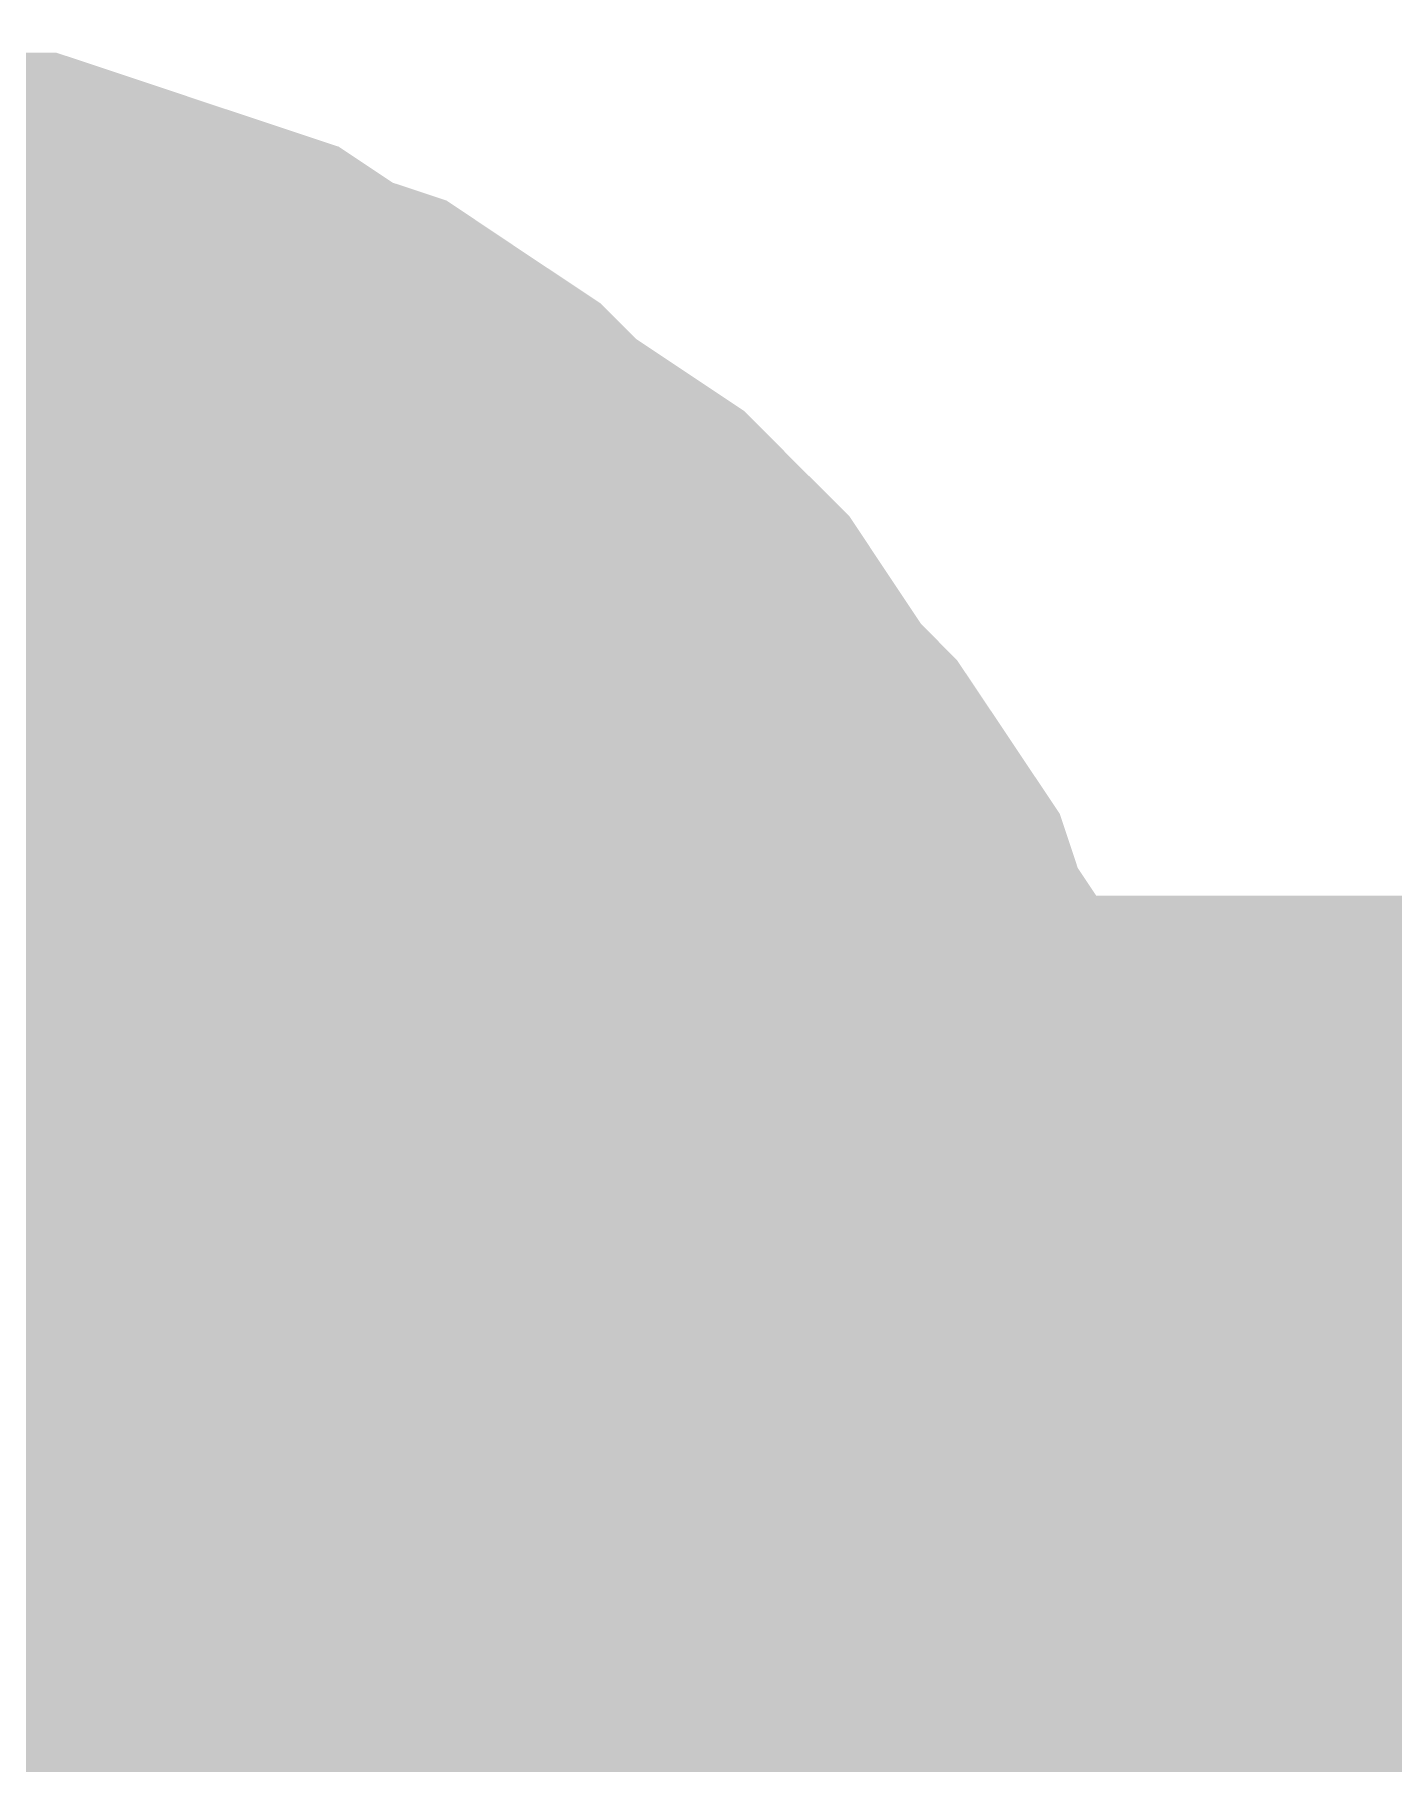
# Model space of a CAD drawing. Header units: inches. Extents: x 0 to 841, y 0 to 594.
# Drawn here: x 132.692 to 133.542, y 364.827 to 365.909 of the extents above; entities that cross this region are included whole.
import ezdxf

# ---------------------------------------------------------------- set-up
doc = ezdxf.new("R2010")
doc.units = ezdxf.units.IN
doc.layers.add('Sheet', color=255, linetype='Continuous')

msp = doc.modelspace()

# ---------------------------------------------------------------- linework, layer by layer
at = {"layer": 'Sheet'}
for points in [[(132.5235, 365.7587, 0.2997, 0.2997, 0), (132.5572, 365.7587, 0.2997, 0.2997, 0), (132.6021, 365.7587, 0.2997, 0.2997, 0), (132.6358, 365.7475, 0.2997, 0.2997, 0), (132.6807, 365.7475, 0.2997, 0.2997, 0), (132.7144, 365.7363, 0.2997, 0.2997, 0), (132.7481, 365.725, 0.2997, 0.2997, 0), (132.7818, 365.7138, 0.2997, 0.2997, 0), (132.8155, 365.7026, 0.2997, 0.2997, 0), (132.8492, 365.6801, 0.2997, 0.2997, 0), (132.8829, 365.6689, 0.2997, 0.2997, 0), (132.9165, 365.6464, 0.2997, 0.2997, 0), (132.9502, 365.624, 0.2997, 0.2997, 0), (132.9727, 365.6015, 0.2997, 0.2997, 0), (133.0064, 365.5791, 0.2997, 0.2997, 0), (133.0401, 365.5566, 0.2997, 0.2997, 0), (133.0625, 365.5341, 0.2997, 0.2997, 0), (133.085, 365.5117, 0.2997, 0.2997, 0), (133.1074, 365.478, 0.2997, 0.2997, 0), (133.1299, 365.4443, 0.2997, 0.2997, 0), (133.1523, 365.4218, 0.2997, 0.2997, 0), (133.1748, 365.3882, 0.2997, 0.2997, 0), (133.1973, 365.3545, 0.2997, 0.2997, 0), (133.2085, 365.3208, 0.2997, 0.2997, 0), (133.2309, 365.2871, 0.2997, 0.2997, 0), (133.2422, 365.2534, 0.2997, 0.2997, 0), (133.2534, 365.2197, 0.2997, 0.2997, 0), (133.2646, 365.186, 0.2997, 0.2997, 0), (133.2759, 365.1523, 0.2997, 0.2997, 0), (133.2759, 365.1074, 0.2997, 0.2997, 0), (133.2871, 365.0737, 0.2997, 0.2997, 0), (133.2871, 365.0288, 0.2997, 0.2997, 0), (133.2871, 364.9951, 0.2997, 0.2997, 0)], [(132.5235, 365.7587, 0.2997, 0.2997, 0), (132.5572, 365.7587, 0.2997, 0.2997, 0), (132.6021, 365.7587, 0.2997, 0.2997, 0), (132.6358, 365.7475, 0.2997, 0.2997, 0), (132.6807, 365.7475, 0.2997, 0.2997, 0), (132.7144, 365.7363, 0.2997, 0.2997, 0), (132.7481, 365.725, 0.2997, 0.2997, 0), (132.7818, 365.7138, 0.2997, 0.2997, 0), (132.8155, 365.7026, 0.2997, 0.2997, 0), (132.8492, 365.6801, 0.2997, 0.2997, 0), (132.8829, 365.6689, 0.2997, 0.2997, 0), (132.9165, 365.6464, 0.2997, 0.2997, 0), (132.9502, 365.624, 0.2997, 0.2997, 0), (132.9727, 365.6015, 0.2997, 0.2997, 0), (133.0064, 365.5791, 0.2997, 0.2997, 0), (133.0401, 365.5566, 0.2997, 0.2997, 0), (133.0625, 365.5341, 0.2997, 0.2997, 0), (133.085, 365.5117, 0.2997, 0.2997, 0), (133.1074, 365.478, 0.2997, 0.2997, 0), (133.1299, 365.4443, 0.2997, 0.2997, 0), (133.1523, 365.4218, 0.2997, 0.2997, 0), (133.1748, 365.3882, 0.2997, 0.2997, 0), (133.1973, 365.3545, 0.2997, 0.2997, 0), (133.2085, 365.3208, 0.2997, 0.2997, 0), (133.2309, 365.2871, 0.2997, 0.2997, 0), (133.2422, 365.2534, 0.2997, 0.2997, 0), (133.2534, 365.2197, 0.2997, 0.2997, 0), (133.2646, 365.186, 0.2997, 0.2997, 0), (133.2759, 365.1523, 0.2997, 0.2997, 0), (133.2759, 365.1074, 0.2997, 0.2997, 0), (133.2871, 365.0737, 0.2997, 0.2997, 0), (133.2871, 365.0288, 0.2997, 0.2997, 0), (133.2871, 364.9951, 0.2997, 0.2997, 0)], [(132.5235, 365.7587, 0.2997, 0.2997, 0), (132.5572, 365.7587, 0.2997, 0.2997, 0), (132.6021, 365.7587, 0.2997, 0.2997, 0), (132.6358, 365.7475, 0.2997, 0.2997, 0), (132.6807, 365.7475, 0.2997, 0.2997, 0), (132.7144, 365.7363, 0.2997, 0.2997, 0), (132.7481, 365.725, 0.2997, 0.2997, 0), (132.7818, 365.7138, 0.2997, 0.2997, 0), (132.8155, 365.7026, 0.2997, 0.2997, 0), (132.8492, 365.6801, 0.2997, 0.2997, 0), (132.8829, 365.6689, 0.2997, 0.2997, 0), (132.9165, 365.6464, 0.2997, 0.2997, 0), (132.9502, 365.624, 0.2997, 0.2997, 0), (132.9727, 365.6015, 0.2997, 0.2997, 0), (133.0064, 365.5791, 0.2997, 0.2997, 0), (133.0401, 365.5566, 0.2997, 0.2997, 0), (133.0625, 365.5341, 0.2997, 0.2997, 0), (133.085, 365.5117, 0.2997, 0.2997, 0), (133.1074, 365.478, 0.2997, 0.2997, 0), (133.1299, 365.4443, 0.2997, 0.2997, 0), (133.1523, 365.4218, 0.2997, 0.2997, 0), (133.1748, 365.3882, 0.2997, 0.2997, 0), (133.1973, 365.3545, 0.2997, 0.2997, 0), (133.2085, 365.3208, 0.2997, 0.2997, 0), (133.2309, 365.2871, 0.2997, 0.2997, 0), (133.2422, 365.2534, 0.2997, 0.2997, 0), (133.2534, 365.2197, 0.2997, 0.2997, 0), (133.2646, 365.186, 0.2997, 0.2997, 0), (133.2759, 365.1523, 0.2997, 0.2997, 0), (133.2759, 365.1074, 0.2997, 0.2997, 0), (133.2871, 365.0737, 0.2997, 0.2997, 0), (133.2871, 365.0288, 0.2997, 0.2997, 0), (133.2871, 364.9951, 0.2997, 0.2997, 0)], [(132.6358, 365.7475, 0.0991, 0.0991, 0), (132.6807, 365.7475, 0.0991, 0.0991, 0), (132.7144, 365.7363, 0.0991, 0.0991, 0), (132.7481, 365.725, 0.0991, 0.0991, 0), (132.7818, 365.7138, 0.0991, 0.0991, 0), (132.8155, 365.7026, 0.0991, 0.0991, 0), (132.8492, 365.6801, 0.0991, 0.0991, 0), (132.8829, 365.6689, 0.0991, 0.0991, 0), (132.9165, 365.6464, 0.0991, 0.0991, 0), (132.9502, 365.624, 0.0991, 0.0991, 0), (132.9727, 365.6015, 0.0991, 0.0991, 0), (133.0064, 365.5791, 0.0991, 0.0991, 0), (133.0401, 365.5566, 0.0991, 0.0991, 0), (133.0625, 365.5341, 0.0991, 0.0991, 0), (133.085, 365.5117, 0.0991, 0.0991, 0), (133.1074, 365.478, 0.0991, 0.0991, 0), (133.1299, 365.4443, 0.0991, 0.0991, 0), (133.1523, 365.4218, 0.0991, 0.0991, 0), (133.1748, 365.3882, 0.0991, 0.0991, 0), (133.1973, 365.3545, 0.0991, 0.0991, 0), (133.2085, 365.3208, 0.0991, 0.0991, 0), (133.2309, 365.2871, 0.0991, 0.0991, 0), (133.2422, 365.2534, 0.0991, 0.0991, 0), (133.2534, 365.2197, 0.0991, 0.0991, 0), (133.2646, 365.186, 0.0991, 0.0991, 0), (133.2759, 365.1523, 0.0991, 0.0991, 0), (133.2759, 365.1074, 0.0991, 0.0991, 0), (133.2871, 365.0737, 0.0991, 0.0991, 0), (133.2871, 365.0288, 0.0991, 0.0991, 0), (133.2871, 364.9951, 0.0991, 0.0991, 0)], [(132.6358, 365.7475, 0.0991, 0.0991, 0), (132.6807, 365.7475, 0.0991, 0.0991, 0), (132.7144, 365.7363, 0.0991, 0.0991, 0), (132.7481, 365.725, 0.0991, 0.0991, 0), (132.7818, 365.7138, 0.0991, 0.0991, 0), (132.8155, 365.7026, 0.0991, 0.0991, 0), (132.8492, 365.6801, 0.0991, 0.0991, 0), (132.8829, 365.6689, 0.0991, 0.0991, 0), (132.9165, 365.6464, 0.0991, 0.0991, 0), (132.9502, 365.624, 0.0991, 0.0991, 0), (132.9727, 365.6015, 0.0991, 0.0991, 0), (133.0064, 365.5791, 0.0991, 0.0991, 0), (133.0401, 365.5566, 0.0991, 0.0991, 0), (133.0625, 365.5341, 0.0991, 0.0991, 0), (133.085, 365.5117, 0.0991, 0.0991, 0), (133.1074, 365.478, 0.0991, 0.0991, 0), (133.1299, 365.4443, 0.0991, 0.0991, 0), (133.1523, 365.4218, 0.0991, 0.0991, 0), (133.1748, 365.3882, 0.0991, 0.0991, 0), (133.1973, 365.3545, 0.0991, 0.0991, 0), (133.2085, 365.3208, 0.0991, 0.0991, 0), (133.2309, 365.2871, 0.0991, 0.0991, 0), (133.2422, 365.2534, 0.0991, 0.0991, 0), (133.2534, 365.2197, 0.0991, 0.0991, 0), (133.2646, 365.186, 0.0991, 0.0991, 0), (133.2759, 365.1523, 0.0991, 0.0991, 0), (133.2759, 365.1074, 0.0991, 0.0991, 0), (133.2871, 365.0737, 0.0991, 0.0991, 0), (133.2871, 365.0288, 0.0991, 0.0991, 0), (133.2871, 364.9951, 0.0991, 0.0991, 0)], [(132.6358, 365.7475, 0.0991, 0.0991, 0), (132.6807, 365.7475, 0.0991, 0.0991, 0), (132.7144, 365.7363, 0.0991, 0.0991, 0), (132.7481, 365.725, 0.0991, 0.0991, 0), (132.7818, 365.7138, 0.0991, 0.0991, 0), (132.8155, 365.7026, 0.0991, 0.0991, 0), (132.8492, 365.6801, 0.0991, 0.0991, 0), (132.8829, 365.6689, 0.0991, 0.0991, 0), (132.9165, 365.6464, 0.0991, 0.0991, 0), (132.9502, 365.624, 0.0991, 0.0991, 0), (132.9727, 365.6015, 0.0991, 0.0991, 0), (133.0064, 365.5791, 0.0991, 0.0991, 0), (133.0401, 365.5566, 0.0991, 0.0991, 0), (133.0625, 365.5341, 0.0991, 0.0991, 0), (133.085, 365.5117, 0.0991, 0.0991, 0), (133.1074, 365.478, 0.0991, 0.0991, 0), (133.1299, 365.4443, 0.0991, 0.0991, 0), (133.1523, 365.4218, 0.0991, 0.0991, 0), (133.1748, 365.3882, 0.0991, 0.0991, 0), (133.1973, 365.3545, 0.0991, 0.0991, 0), (133.2085, 365.3208, 0.0991, 0.0991, 0), (133.2309, 365.2871, 0.0991, 0.0991, 0), (133.2422, 365.2534, 0.0991, 0.0991, 0), (133.2534, 365.2197, 0.0991, 0.0991, 0), (133.2646, 365.186, 0.0991, 0.0991, 0), (133.2759, 365.1523, 0.0991, 0.0991, 0), (133.2759, 365.1074, 0.0991, 0.0991, 0), (133.2871, 365.0737, 0.0991, 0.0991, 0), (133.2871, 365.0288, 0.0991, 0.0991, 0), (133.2871, 364.9951, 0.0991, 0.0991, 0)], [(132.5235, 365.5005, 0.2997, 0.2997, 0), (132.546, 365.5005, 0.2997, 0.2997, 0), (132.5797, 365.5005, 0.2997, 0.2997, 0), (132.6021, 365.4892, 0.2997, 0.2997, 0), (132.6246, 365.4892, 0.2997, 0.2997, 0), (132.647, 365.4892, 0.2997, 0.2997, 0), (132.6695, 365.478, 0.2997, 0.2997, 0), (132.7032, 365.4668, 0.2997, 0.2997, 0), (132.7256, 365.4555, 0.2997, 0.2997, 0), (132.7481, 365.4555, 0.2997, 0.2997, 0), (132.7706, 365.4443, 0.2997, 0.2997, 0), (132.7818, 365.4331, 0.2997, 0.2997, 0), (132.8042, 365.4106, 0.2997, 0.2997, 0), (132.8267, 365.3994, 0.2997, 0.2997, 0), (132.8492, 365.3882, 0.2997, 0.2997, 0), (132.8604, 365.3657, 0.2997, 0.2997, 0), (132.8829, 365.3545, 0.2997, 0.2997, 0), (132.8941, 365.332, 0.2997, 0.2997, 0), (132.9165, 365.3208, 0.2997, 0.2997, 0), (132.9278, 365.2983, 0.2997, 0.2997, 0), (132.939, 365.2759, 0.2997, 0.2997, 0), (132.9615, 365.2534, 0.2997, 0.2997, 0), (132.9727, 365.2422, 0.2997, 0.2997, 0), (132.9839, 365.2197, 0.2997, 0.2997, 0), (132.9839, 365.1973, 0.2997, 0.2997, 0), (132.9951, 365.1748, 0.2997, 0.2997, 0), (133.0064, 365.1411, 0.2997, 0.2997, 0), (133.0176, 365.1186, 0.2997, 0.2997, 0), (133.0176, 365.0962, 0.2997, 0.2997, 0), (133.0176, 365.0737, 0.2997, 0.2997, 0), (133.0288, 365.0513, 0.2997, 0.2997, 0), (133.0288, 365.0176, 0.2997, 0.2997, 0), (133.0288, 364.9951, 0.2997, 0.2997, 0)], [(132.5235, 365.5005, 0.2997, 0.2997, 0), (132.546, 365.5005, 0.2997, 0.2997, 0), (132.5797, 365.5005, 0.2997, 0.2997, 0), (132.6021, 365.4892, 0.2997, 0.2997, 0), (132.6246, 365.4892, 0.2997, 0.2997, 0), (132.647, 365.4892, 0.2997, 0.2997, 0), (132.6695, 365.478, 0.2997, 0.2997, 0), (132.7032, 365.4668, 0.2997, 0.2997, 0), (132.7256, 365.4555, 0.2997, 0.2997, 0), (132.7481, 365.4555, 0.2997, 0.2997, 0), (132.7706, 365.4443, 0.2997, 0.2997, 0), (132.7818, 365.4331, 0.2997, 0.2997, 0), (132.8042, 365.4106, 0.2997, 0.2997, 0), (132.8267, 365.3994, 0.2997, 0.2997, 0), (132.8492, 365.3882, 0.2997, 0.2997, 0), (132.8604, 365.3657, 0.2997, 0.2997, 0), (132.8829, 365.3545, 0.2997, 0.2997, 0), (132.8941, 365.332, 0.2997, 0.2997, 0), (132.9165, 365.3208, 0.2997, 0.2997, 0), (132.9278, 365.2983, 0.2997, 0.2997, 0), (132.939, 365.2759, 0.2997, 0.2997, 0), (132.9615, 365.2534, 0.2997, 0.2997, 0), (132.9727, 365.2422, 0.2997, 0.2997, 0), (132.9839, 365.2197, 0.2997, 0.2997, 0), (132.9839, 365.1973, 0.2997, 0.2997, 0), (132.9951, 365.1748, 0.2997, 0.2997, 0), (133.0064, 365.1411, 0.2997, 0.2997, 0), (133.0176, 365.1186, 0.2997, 0.2997, 0), (133.0176, 365.0962, 0.2997, 0.2997, 0), (133.0176, 365.0737, 0.2997, 0.2997, 0), (133.0288, 365.0513, 0.2997, 0.2997, 0), (133.0288, 365.0176, 0.2997, 0.2997, 0), (133.0288, 364.9951, 0.2997, 0.2997, 0)], [(132.6246, 365.4892, 0.0991, 0.0991, 0), (132.647, 365.4892, 0.0991, 0.0991, 0), (132.6695, 365.478, 0.0991, 0.0991, 0), (132.7032, 365.4668, 0.0991, 0.0991, 0), (132.7256, 365.4555, 0.0991, 0.0991, 0), (132.7481, 365.4555, 0.0991, 0.0991, 0), (132.7706, 365.4443, 0.0991, 0.0991, 0), (132.7818, 365.4331, 0.0991, 0.0991, 0), (132.8042, 365.4106, 0.0991, 0.0991, 0), (132.8267, 365.3994, 0.0991, 0.0991, 0), (132.8492, 365.3882, 0.0991, 0.0991, 0), (132.8604, 365.3657, 0.0991, 0.0991, 0), (132.8829, 365.3545, 0.0991, 0.0991, 0), (132.8941, 365.332, 0.0991, 0.0991, 0), (132.9165, 365.3208, 0.0991, 0.0991, 0), (132.9278, 365.2983, 0.0991, 0.0991, 0), (132.939, 365.2759, 0.0991, 0.0991, 0), (132.9615, 365.2534, 0.0991, 0.0991, 0), (132.9727, 365.2422, 0.0991, 0.0991, 0), (132.9839, 365.2197, 0.0991, 0.0991, 0), (132.9839, 365.1973, 0.0991, 0.0991, 0), (132.9951, 365.1748, 0.0991, 0.0991, 0), (133.0064, 365.1411, 0.0991, 0.0991, 0), (133.0176, 365.1186, 0.0991, 0.0991, 0), (133.0176, 365.0962, 0.0991, 0.0991, 0), (133.0176, 365.0737, 0.0991, 0.0991, 0), (133.0288, 365.0513, 0.0991, 0.0991, 0), (133.0288, 365.0176, 0.0991, 0.0991, 0), (133.0288, 364.9951, 0.0991, 0.0991, 0)], [(132.6246, 365.4892, 0.0991, 0.0991, 0), (132.647, 365.4892, 0.0991, 0.0991, 0), (132.6695, 365.478, 0.0991, 0.0991, 0), (132.7032, 365.4668, 0.0991, 0.0991, 0), (132.7256, 365.4555, 0.0991, 0.0991, 0), (132.7481, 365.4555, 0.0991, 0.0991, 0), (132.7706, 365.4443, 0.0991, 0.0991, 0), (132.7818, 365.4331, 0.0991, 0.0991, 0), (132.8042, 365.4106, 0.0991, 0.0991, 0), (132.8267, 365.3994, 0.0991, 0.0991, 0), (132.8492, 365.3882, 0.0991, 0.0991, 0), (132.8604, 365.3657, 0.0991, 0.0991, 0), (132.8829, 365.3545, 0.0991, 0.0991, 0), (132.8941, 365.332, 0.0991, 0.0991, 0), (132.9165, 365.3208, 0.0991, 0.0991, 0), (132.9278, 365.2983, 0.0991, 0.0991, 0), (132.939, 365.2759, 0.0991, 0.0991, 0), (132.9615, 365.2534, 0.0991, 0.0991, 0), (132.9727, 365.2422, 0.0991, 0.0991, 0), (132.9839, 365.2197, 0.0991, 0.0991, 0), (132.9839, 365.1973, 0.0991, 0.0991, 0), (132.9951, 365.1748, 0.0991, 0.0991, 0), (133.0064, 365.1411, 0.0991, 0.0991, 0), (133.0176, 365.1186, 0.0991, 0.0991, 0), (133.0176, 365.0962, 0.0991, 0.0991, 0), (133.0176, 365.0737, 0.0991, 0.0991, 0), (133.0288, 365.0513, 0.0991, 0.0991, 0), (133.0288, 365.0176, 0.0991, 0.0991, 0), (133.0288, 364.9951, 0.0991, 0.0991, 0)], [(127.5267, 364.9951, 0.7493, 0.7493, 0), (132.5235, 364.9951, 0.7493, 0.7493, 0)], [(147.5253, 364.9951, 0.7493, 0.7493, 0), (132.5235, 364.9951, 0.7493, 0.7493, 0), (132.5235, 362.4909, 0.7493, 0.7493, 0)], [(133.0288, 364.9951, 0.2997, 0.2997, 0), (133.0288, 364.9727, 0.2997, 0.2997, 0), (133.0288, 364.939, 0.2997, 0.2997, 0), (133.0176, 364.9165, 0.2997, 0.2997, 0), (133.0176, 364.8941, 0.2997, 0.2997, 0), (133.0176, 364.8716, 0.2997, 0.2997, 0), (133.0064, 364.8491, 0.2997, 0.2997, 0), (132.9951, 364.8154, 0.2997, 0.2997, 0), (132.9839, 364.793, 0.2997, 0.2997, 0), (132.9839, 364.7705, 0.2997, 0.2997, 0), (132.9727, 364.7481, 0.2997, 0.2997, 0), (132.9615, 364.7368, 0.2997, 0.2997, 0), (132.939, 364.7144, 0.2997, 0.2997, 0), (132.9278, 364.6919, 0.2997, 0.2997, 0), (132.9165, 364.6695, 0.2997, 0.2997, 0)], [(133.0288, 364.9951, 0.2997, 0.2997, 0), (133.0288, 364.9727, 0.2997, 0.2997, 0), (133.0288, 364.939, 0.2997, 0.2997, 0), (133.0176, 364.9165, 0.2997, 0.2997, 0), (133.0176, 364.8941, 0.2997, 0.2997, 0), (133.0176, 364.8716, 0.2997, 0.2997, 0), (133.0064, 364.8491, 0.2997, 0.2997, 0), (132.9951, 364.8154, 0.2997, 0.2997, 0), (132.9839, 364.793, 0.2997, 0.2997, 0), (132.9839, 364.7705, 0.2997, 0.2997, 0), (132.9727, 364.7481, 0.2997, 0.2997, 0), (132.9615, 364.7368, 0.2997, 0.2997, 0), (132.939, 364.7144, 0.2997, 0.2997, 0), (132.9278, 364.6919, 0.2997, 0.2997, 0), (132.9165, 364.6695, 0.2997, 0.2997, 0)], [(133.0288, 364.9951, 0.2997, 0.2997, 0), (133.0288, 364.9951, 0.2997, 0.2997, 0), (133.0288, 364.9951, 0.2997, 0.2997, 0), (133.0288, 364.9951, 0.2997, 0.2997, 0), (133.0288, 364.9951, 0.2997, 0.2997, 0), (133.0288, 364.9951, 0.2997, 0.2997, 0), (133.0288, 364.9951, 0.2997, 0.2997, 0), (133.0288, 364.9951, 0.2997, 0.2997, 0), (133.0288, 364.9951, 0.2997, 0.2997, 0), (133.0288, 364.9951, 0.2997, 0.2997, 0), (133.0288, 364.9951, 0.2997, 0.2997, 0), (133.0288, 364.9951, 0.2997, 0.2997, 0), (133.0288, 364.9951, 0.2997, 0.2997, 0), (133.0288, 364.9951, 0.2997, 0.2997, 0), (133.0288, 364.9951, 0.2997, 0.2997, 0), (133.0288, 364.9951, 0.2997, 0.2997, 0), (133.0288, 364.9951, 0.2997, 0.2997, 0), (133.0288, 364.9951, 0.2997, 0.2997, 0), (133.0288, 364.9951, 0.2997, 0.2997, 0), (133.0288, 364.9951, 0.2997, 0.2997, 0), (133.0288, 364.9951, 0.2997, 0.2997, 0), (133.0288, 364.9951, 0.2997, 0.2997, 0), (133.0288, 364.9951, 0.2997, 0.2997, 0), (133.0288, 364.9951, 0.2997, 0.2997, 0), (133.0288, 364.9951, 0.2997, 0.2997, 0), (133.0288, 364.9951, 0.2997, 0.2997, 0), (133.0288, 364.9951, 0.2997, 0.2997, 0), (133.0288, 364.9951, 0.2997, 0.2997, 0), (133.0288, 364.9951, 0.2997, 0.2997, 0), (133.0288, 364.9951, 0.2997, 0.2997, 0), (133.0288, 364.9951, 0.2997, 0.2997, 0), (133.0288, 364.9951, 0.2997, 0.2997, 0), (133.0288, 364.9951, 0.2997, 0.2997, 0)], [(133.0288, 364.9951, 0.2997, 0.2997, 0), (133.0288, 364.9951, 0.2997, 0.2997, 0)], [(133.0288, 364.9951, 0.2997, 0.2997, 0), (133.0288, 364.9951, 0.2997, 0.2997, 0), (133.0288, 364.9951, 0.2997, 0.2997, 0), (133.0288, 364.9951, 0.2997, 0.2997, 0), (133.0288, 364.9951, 0.2997, 0.2997, 0), (133.0288, 364.9951, 0.2997, 0.2997, 0), (133.0288, 364.9951, 0.2997, 0.2997, 0), (133.0288, 364.9951, 0.2997, 0.2997, 0), (133.0288, 364.9951, 0.2997, 0.2997, 0), (133.0288, 364.9951, 0.2997, 0.2997, 0), (133.0288, 364.9951, 0.2997, 0.2997, 0), (133.0288, 364.9951, 0.2997, 0.2997, 0), (133.0288, 364.9951, 0.2997, 0.2997, 0), (133.0288, 364.9951, 0.2997, 0.2997, 0), (133.0288, 364.9951, 0.2997, 0.2997, 0), (133.0288, 364.9951, 0.2997, 0.2997, 0), (133.0288, 364.9951, 0.2997, 0.2997, 0), (133.0288, 364.9951, 0.2997, 0.2997, 0), (133.0288, 364.9951, 0.2997, 0.2997, 0), (133.0288, 364.9951, 0.2997, 0.2997, 0), (133.0288, 364.9951, 0.2997, 0.2997, 0), (133.0288, 364.9951, 0.2997, 0.2997, 0), (133.0288, 364.9951, 0.2997, 0.2997, 0), (133.0288, 364.9951, 0.2997, 0.2997, 0), (133.0288, 364.9951, 0.2997, 0.2997, 0), (133.0288, 364.9951, 0.2997, 0.2997, 0), (133.0288, 364.9951, 0.2997, 0.2997, 0), (133.0288, 364.9951, 0.2997, 0.2997, 0), (133.0288, 364.9951, 0.2997, 0.2997, 0), (133.0288, 364.9951, 0.2997, 0.2997, 0), (133.0288, 364.9951, 0.2997, 0.2997, 0), (133.0288, 364.9951, 0.2997, 0.2997, 0), (133.0288, 364.9951, 0.2997, 0.2997, 0)], [(133.0288, 364.9951, 0.2997, 0.2997, 0), (133.0288, 364.9951, 0.2997, 0.2997, 0)], [(133.2871, 364.9951, 0.2997, 0.2997, 0), (133.2871, 364.9502, 0.2997, 0.2997, 0), (133.2871, 364.9165, 0.2997, 0.2997, 0), (133.2759, 364.8828, 0.2997, 0.2997, 0), (133.2759, 364.8379, 0.2997, 0.2997, 0), (133.2646, 364.8042, 0.2997, 0.2997, 0), (133.2534, 364.7705, 0.2997, 0.2997, 0), (133.2422, 364.7256, 0.2997, 0.2997, 0), (133.2309, 364.6919, 0.2997, 0.2997, 0), (133.2085, 364.6582, 0.2997, 0.2997, 0)], [(133.2871, 364.9951, 0.2997, 0.2997, 0), (133.2871, 364.9502, 0.2997, 0.2997, 0), (133.2871, 364.9165, 0.2997, 0.2997, 0), (133.2759, 364.8828, 0.2997, 0.2997, 0), (133.2759, 364.8379, 0.2997, 0.2997, 0), (133.2646, 364.8042, 0.2997, 0.2997, 0), (133.2534, 364.7705, 0.2997, 0.2997, 0), (133.2422, 364.7256, 0.2997, 0.2997, 0), (133.2309, 364.6919, 0.2997, 0.2997, 0), (133.2085, 364.6582, 0.2997, 0.2997, 0)], [(133.2871, 364.9951, 0.2997, 0.2997, 0), (133.2871, 364.9502, 0.2997, 0.2997, 0), (133.2871, 364.9165, 0.2997, 0.2997, 0), (133.2759, 364.8828, 0.2997, 0.2997, 0), (133.2759, 364.8379, 0.2997, 0.2997, 0), (133.2646, 364.8042, 0.2997, 0.2997, 0), (133.2534, 364.7705, 0.2997, 0.2997, 0), (133.2422, 364.7256, 0.2997, 0.2997, 0), (133.2309, 364.6919, 0.2997, 0.2997, 0), (133.2085, 364.6582, 0.2997, 0.2997, 0)], [(133.2871, 364.9951, 0.2997, 0.2997, 0), (133.2871, 364.9951, 0.2997, 0.2997, 0), (133.2871, 364.9951, 0.2997, 0.2997, 0), (133.2871, 364.9951, 0.2997, 0.2997, 0), (133.2871, 364.9951, 0.2997, 0.2997, 0), (133.2871, 364.9951, 0.2997, 0.2997, 0), (133.2871, 364.9951, 0.2997, 0.2997, 0), (133.2871, 364.9951, 0.2997, 0.2997, 0), (133.2871, 364.9951, 0.2997, 0.2997, 0), (133.2871, 364.9951, 0.2997, 0.2997, 0), (133.2871, 364.9951, 0.2997, 0.2997, 0), (133.2871, 364.9951, 0.2997, 0.2997, 0), (133.2871, 364.9951, 0.2997, 0.2997, 0), (133.2871, 364.9951, 0.2997, 0.2997, 0), (133.2871, 364.9951, 0.2997, 0.2997, 0), (133.2871, 364.9951, 0.2997, 0.2997, 0), (133.2871, 364.9951, 0.2997, 0.2997, 0), (133.2871, 364.9951, 0.2997, 0.2997, 0), (133.2871, 364.9951, 0.2997, 0.2997, 0), (133.2871, 364.9951, 0.2997, 0.2997, 0), (133.2871, 364.9951, 0.2997, 0.2997, 0), (133.2871, 364.9951, 0.2997, 0.2997, 0), (133.2871, 364.9951, 0.2997, 0.2997, 0), (133.2871, 364.9951, 0.2997, 0.2997, 0), (133.2871, 364.9951, 0.2997, 0.2997, 0), (133.2871, 364.9951, 0.2997, 0.2997, 0), (133.2871, 364.9951, 0.2997, 0.2997, 0), (133.2871, 364.9951, 0.2997, 0.2997, 0), (133.2871, 364.9951, 0.2997, 0.2997, 0), (133.2871, 364.9951, 0.2997, 0.2997, 0), (133.2871, 364.9951, 0.2997, 0.2997, 0), (133.2871, 364.9951, 0.2997, 0.2997, 0), (133.2871, 364.9951, 0.2997, 0.2997, 0)], [(133.2871, 364.9951, 0.2997, 0.2997, 0), (133.2871, 364.9951, 0.2997, 0.2997, 0)], [(133.2871, 364.9951, 0.2997, 0.2997, 0), (133.2871, 364.9951, 0.2997, 0.2997, 0), (133.2871, 364.9951, 0.2997, 0.2997, 0), (133.2871, 364.9951, 0.2997, 0.2997, 0), (133.2871, 364.9951, 0.2997, 0.2997, 0), (133.2871, 364.9951, 0.2997, 0.2997, 0), (133.2871, 364.9951, 0.2997, 0.2997, 0), (133.2871, 364.9951, 0.2997, 0.2997, 0), (133.2871, 364.9951, 0.2997, 0.2997, 0), (133.2871, 364.9951, 0.2997, 0.2997, 0), (133.2871, 364.9951, 0.2997, 0.2997, 0), (133.2871, 364.9951, 0.2997, 0.2997, 0), (133.2871, 364.9951, 0.2997, 0.2997, 0), (133.2871, 364.9951, 0.2997, 0.2997, 0), (133.2871, 364.9951, 0.2997, 0.2997, 0), (133.2871, 364.9951, 0.2997, 0.2997, 0), (133.2871, 364.9951, 0.2997, 0.2997, 0), (133.2871, 364.9951, 0.2997, 0.2997, 0), (133.2871, 364.9951, 0.2997, 0.2997, 0), (133.2871, 364.9951, 0.2997, 0.2997, 0), (133.2871, 364.9951, 0.2997, 0.2997, 0), (133.2871, 364.9951, 0.2997, 0.2997, 0), (133.2871, 364.9951, 0.2997, 0.2997, 0), (133.2871, 364.9951, 0.2997, 0.2997, 0), (133.2871, 364.9951, 0.2997, 0.2997, 0), (133.2871, 364.9951, 0.2997, 0.2997, 0), (133.2871, 364.9951, 0.2997, 0.2997, 0), (133.2871, 364.9951, 0.2997, 0.2997, 0), (133.2871, 364.9951, 0.2997, 0.2997, 0), (133.2871, 364.9951, 0.2997, 0.2997, 0), (133.2871, 364.9951, 0.2997, 0.2997, 0), (133.2871, 364.9951, 0.2997, 0.2997, 0), (133.2871, 364.9951, 0.2997, 0.2997, 0)], [(133.2871, 364.9951, 0.2997, 0.2997, 0), (133.2871, 364.9951, 0.2997, 0.2997, 0)], [(133.2871, 364.9951, 0.2997, 0.2997, 0), (133.2871, 364.9951, 0.2997, 0.2997, 0), (133.2871, 364.9951, 0.2997, 0.2997, 0), (133.2871, 364.9951, 0.2997, 0.2997, 0), (133.2871, 364.9951, 0.2997, 0.2997, 0), (133.2871, 364.9951, 0.2997, 0.2997, 0), (133.2871, 364.9951, 0.2997, 0.2997, 0), (133.2871, 364.9951, 0.2997, 0.2997, 0), (133.2871, 364.9951, 0.2997, 0.2997, 0), (133.2871, 364.9951, 0.2997, 0.2997, 0), (133.2871, 364.9951, 0.2997, 0.2997, 0), (133.2871, 364.9951, 0.2997, 0.2997, 0), (133.2871, 364.9951, 0.2997, 0.2997, 0), (133.2871, 364.9951, 0.2997, 0.2997, 0), (133.2871, 364.9951, 0.2997, 0.2997, 0), (133.2871, 364.9951, 0.2997, 0.2997, 0), (133.2871, 364.9951, 0.2997, 0.2997, 0), (133.2871, 364.9951, 0.2997, 0.2997, 0), (133.2871, 364.9951, 0.2997, 0.2997, 0), (133.2871, 364.9951, 0.2997, 0.2997, 0), (133.2871, 364.9951, 0.2997, 0.2997, 0), (133.2871, 364.9951, 0.2997, 0.2997, 0), (133.2871, 364.9951, 0.2997, 0.2997, 0), (133.2871, 364.9951, 0.2997, 0.2997, 0), (133.2871, 364.9951, 0.2997, 0.2997, 0), (133.2871, 364.9951, 0.2997, 0.2997, 0), (133.2871, 364.9951, 0.2997, 0.2997, 0), (133.2871, 364.9951, 0.2997, 0.2997, 0), (133.2871, 364.9951, 0.2997, 0.2997, 0), (133.2871, 364.9951, 0.2997, 0.2997, 0), (133.2871, 364.9951, 0.2997, 0.2997, 0), (133.2871, 364.9951, 0.2997, 0.2997, 0), (133.2871, 364.9951, 0.2997, 0.2997, 0)], [(133.2871, 364.9951, 0.2997, 0.2997, 0), (133.2871, 364.9951, 0.2997, 0.2997, 0)], [(133.0288, 364.9951, 0.0991, 0.0991, 0), (133.0288, 364.9727, 0.0991, 0.0991, 0), (133.0288, 364.939, 0.0991, 0.0991, 0), (133.0176, 364.9165, 0.0991, 0.0991, 0), (133.0176, 364.8941, 0.0991, 0.0991, 0), (133.0176, 364.8716, 0.0991, 0.0991, 0), (133.0064, 364.8491, 0.0991, 0.0991, 0), (132.9951, 364.8154, 0.0991, 0.0991, 0), (132.9839, 364.793, 0.0991, 0.0991, 0), (132.9839, 364.7705, 0.0991, 0.0991, 0)], [(133.0288, 364.9951, 0.0991, 0.0991, 0), (133.0288, 364.9727, 0.0991, 0.0991, 0), (133.0288, 364.939, 0.0991, 0.0991, 0), (133.0176, 364.9165, 0.0991, 0.0991, 0), (133.0176, 364.8941, 0.0991, 0.0991, 0), (133.0176, 364.8716, 0.0991, 0.0991, 0), (133.0064, 364.8491, 0.0991, 0.0991, 0), (132.9951, 364.8154, 0.0991, 0.0991, 0), (132.9839, 364.793, 0.0991, 0.0991, 0), (132.9839, 364.7705, 0.0991, 0.0991, 0)], [(133.0288, 364.9951, 0.0991, 0.0991, 0), (133.0288, 364.9951, 0.0991, 0.0991, 0), (133.0288, 364.9951, 0.0991, 0.0991, 0), (133.0288, 364.9951, 0.0991, 0.0991, 0), (133.0288, 364.9951, 0.0991, 0.0991, 0), (133.0288, 364.9951, 0.0991, 0.0991, 0), (133.0288, 364.9951, 0.0991, 0.0991, 0), (133.0288, 364.9951, 0.0991, 0.0991, 0), (133.0288, 364.9951, 0.0991, 0.0991, 0), (133.0288, 364.9951, 0.0991, 0.0991, 0), (133.0288, 364.9951, 0.0991, 0.0991, 0), (133.0288, 364.9951, 0.0991, 0.0991, 0), (133.0288, 364.9951, 0.0991, 0.0991, 0), (133.0288, 364.9951, 0.0991, 0.0991, 0), (133.0288, 364.9951, 0.0991, 0.0991, 0), (133.0288, 364.9951, 0.0991, 0.0991, 0), (133.0288, 364.9951, 0.0991, 0.0991, 0), (133.0288, 364.9951, 0.0991, 0.0991, 0), (133.0288, 364.9951, 0.0991, 0.0991, 0), (133.0288, 364.9951, 0.0991, 0.0991, 0), (133.0288, 364.9951, 0.0991, 0.0991, 0), (133.0288, 364.9951, 0.0991, 0.0991, 0), (133.0288, 364.9951, 0.0991, 0.0991, 0), (133.0288, 364.9951, 0.0991, 0.0991, 0), (133.0288, 364.9951, 0.0991, 0.0991, 0), (133.0288, 364.9951, 0.0991, 0.0991, 0), (133.0288, 364.9951, 0.0991, 0.0991, 0), (133.0288, 364.9951, 0.0991, 0.0991, 0), (133.0288, 364.9951, 0.0991, 0.0991, 0), (133.0288, 364.9951, 0.0991, 0.0991, 0), (133.0288, 364.9951, 0.0991, 0.0991, 0), (133.0288, 364.9951, 0.0991, 0.0991, 0), (133.0288, 364.9951, 0.0991, 0.0991, 0)], [(133.0288, 364.9951, 0.0991, 0.0991, 0), (133.0288, 364.9951, 0.0991, 0.0991, 0)], [(133.0288, 364.9951, 0.0991, 0.0991, 0), (133.0288, 364.9951, 0.0991, 0.0991, 0), (133.0288, 364.9951, 0.0991, 0.0991, 0), (133.0288, 364.9951, 0.0991, 0.0991, 0), (133.0288, 364.9951, 0.0991, 0.0991, 0), (133.0288, 364.9951, 0.0991, 0.0991, 0), (133.0288, 364.9951, 0.0991, 0.0991, 0), (133.0288, 364.9951, 0.0991, 0.0991, 0), (133.0288, 364.9951, 0.0991, 0.0991, 0), (133.0288, 364.9951, 0.0991, 0.0991, 0), (133.0288, 364.9951, 0.0991, 0.0991, 0), (133.0288, 364.9951, 0.0991, 0.0991, 0), (133.0288, 364.9951, 0.0991, 0.0991, 0), (133.0288, 364.9951, 0.0991, 0.0991, 0), (133.0288, 364.9951, 0.0991, 0.0991, 0), (133.0288, 364.9951, 0.0991, 0.0991, 0), (133.0288, 364.9951, 0.0991, 0.0991, 0), (133.0288, 364.9951, 0.0991, 0.0991, 0), (133.0288, 364.9951, 0.0991, 0.0991, 0), (133.0288, 364.9951, 0.0991, 0.0991, 0), (133.0288, 364.9951, 0.0991, 0.0991, 0), (133.0288, 364.9951, 0.0991, 0.0991, 0), (133.0288, 364.9951, 0.0991, 0.0991, 0), (133.0288, 364.9951, 0.0991, 0.0991, 0), (133.0288, 364.9951, 0.0991, 0.0991, 0), (133.0288, 364.9951, 0.0991, 0.0991, 0), (133.0288, 364.9951, 0.0991, 0.0991, 0), (133.0288, 364.9951, 0.0991, 0.0991, 0), (133.0288, 364.9951, 0.0991, 0.0991, 0), (133.0288, 364.9951, 0.0991, 0.0991, 0), (133.0288, 364.9951, 0.0991, 0.0991, 0), (133.0288, 364.9951, 0.0991, 0.0991, 0), (133.0288, 364.9951, 0.0991, 0.0991, 0)], [(133.0288, 364.9951, 0.0991, 0.0991, 0), (133.0288, 364.9951, 0.0991, 0.0991, 0)], [(133.2871, 364.9951, 0.0991, 0.0991, 0), (133.2871, 364.9502, 0.0991, 0.0991, 0), (133.2871, 364.9165, 0.0991, 0.0991, 0), (133.2759, 364.8828, 0.0991, 0.0991, 0), (133.2759, 364.8379, 0.0991, 0.0991, 0), (133.2646, 364.8042, 0.0991, 0.0991, 0), (133.2534, 364.7705, 0.0991, 0.0991, 0)], [(133.2871, 364.9951, 0.0991, 0.0991, 0), (133.2871, 364.9502, 0.0991, 0.0991, 0), (133.2871, 364.9165, 0.0991, 0.0991, 0), (133.2759, 364.8828, 0.0991, 0.0991, 0), (133.2759, 364.8379, 0.0991, 0.0991, 0), (133.2646, 364.8042, 0.0991, 0.0991, 0), (133.2534, 364.7705, 0.0991, 0.0991, 0)], [(133.2871, 364.9951, 0.0991, 0.0991, 0), (133.2871, 364.9502, 0.0991, 0.0991, 0), (133.2871, 364.9165, 0.0991, 0.0991, 0), (133.2759, 364.8828, 0.0991, 0.0991, 0), (133.2759, 364.8379, 0.0991, 0.0991, 0), (133.2646, 364.8042, 0.0991, 0.0991, 0), (133.2534, 364.7705, 0.0991, 0.0991, 0)], [(133.2871, 364.9951, 0.0991, 0.0991, 0), (133.2871, 364.9951, 0.0991, 0.0991, 0), (133.2871, 364.9951, 0.0991, 0.0991, 0), (133.2871, 364.9951, 0.0991, 0.0991, 0), (133.2871, 364.9951, 0.0991, 0.0991, 0), (133.2871, 364.9951, 0.0991, 0.0991, 0), (133.2871, 364.9951, 0.0991, 0.0991, 0), (133.2871, 364.9951, 0.0991, 0.0991, 0), (133.2871, 364.9951, 0.0991, 0.0991, 0), (133.2871, 364.9951, 0.0991, 0.0991, 0), (133.2871, 364.9951, 0.0991, 0.0991, 0), (133.2871, 364.9951, 0.0991, 0.0991, 0), (133.2871, 364.9951, 0.0991, 0.0991, 0), (133.2871, 364.9951, 0.0991, 0.0991, 0), (133.2871, 364.9951, 0.0991, 0.0991, 0), (133.2871, 364.9951, 0.0991, 0.0991, 0), (133.2871, 364.9951, 0.0991, 0.0991, 0), (133.2871, 364.9951, 0.0991, 0.0991, 0), (133.2871, 364.9951, 0.0991, 0.0991, 0), (133.2871, 364.9951, 0.0991, 0.0991, 0), (133.2871, 364.9951, 0.0991, 0.0991, 0), (133.2871, 364.9951, 0.0991, 0.0991, 0), (133.2871, 364.9951, 0.0991, 0.0991, 0), (133.2871, 364.9951, 0.0991, 0.0991, 0), (133.2871, 364.9951, 0.0991, 0.0991, 0), (133.2871, 364.9951, 0.0991, 0.0991, 0), (133.2871, 364.9951, 0.0991, 0.0991, 0), (133.2871, 364.9951, 0.0991, 0.0991, 0), (133.2871, 364.9951, 0.0991, 0.0991, 0), (133.2871, 364.9951, 0.0991, 0.0991, 0), (133.2871, 364.9951, 0.0991, 0.0991, 0), (133.2871, 364.9951, 0.0991, 0.0991, 0), (133.2871, 364.9951, 0.0991, 0.0991, 0)], [(133.2871, 364.9951, 0.0991, 0.0991, 0), (133.2871, 364.9951, 0.0991, 0.0991, 0)], [(133.2871, 364.9951, 0.0991, 0.0991, 0), (133.2871, 364.9951, 0.0991, 0.0991, 0), (133.2871, 364.9951, 0.0991, 0.0991, 0), (133.2871, 364.9951, 0.0991, 0.0991, 0), (133.2871, 364.9951, 0.0991, 0.0991, 0), (133.2871, 364.9951, 0.0991, 0.0991, 0), (133.2871, 364.9951, 0.0991, 0.0991, 0), (133.2871, 364.9951, 0.0991, 0.0991, 0), (133.2871, 364.9951, 0.0991, 0.0991, 0), (133.2871, 364.9951, 0.0991, 0.0991, 0), (133.2871, 364.9951, 0.0991, 0.0991, 0), (133.2871, 364.9951, 0.0991, 0.0991, 0), (133.2871, 364.9951, 0.0991, 0.0991, 0), (133.2871, 364.9951, 0.0991, 0.0991, 0), (133.2871, 364.9951, 0.0991, 0.0991, 0), (133.2871, 364.9951, 0.0991, 0.0991, 0), (133.2871, 364.9951, 0.0991, 0.0991, 0), (133.2871, 364.9951, 0.0991, 0.0991, 0), (133.2871, 364.9951, 0.0991, 0.0991, 0), (133.2871, 364.9951, 0.0991, 0.0991, 0), (133.2871, 364.9951, 0.0991, 0.0991, 0), (133.2871, 364.9951, 0.0991, 0.0991, 0), (133.2871, 364.9951, 0.0991, 0.0991, 0), (133.2871, 364.9951, 0.0991, 0.0991, 0), (133.2871, 364.9951, 0.0991, 0.0991, 0), (133.2871, 364.9951, 0.0991, 0.0991, 0), (133.2871, 364.9951, 0.0991, 0.0991, 0), (133.2871, 364.9951, 0.0991, 0.0991, 0), (133.2871, 364.9951, 0.0991, 0.0991, 0), (133.2871, 364.9951, 0.0991, 0.0991, 0), (133.2871, 364.9951, 0.0991, 0.0991, 0), (133.2871, 364.9951, 0.0991, 0.0991, 0), (133.2871, 364.9951, 0.0991, 0.0991, 0)], [(133.2871, 364.9951, 0.0991, 0.0991, 0), (133.2871, 364.9951, 0.0991, 0.0991, 0)], [(133.2871, 364.9951, 0.0991, 0.0991, 0), (133.2871, 364.9951, 0.0991, 0.0991, 0), (133.2871, 364.9951, 0.0991, 0.0991, 0), (133.2871, 364.9951, 0.0991, 0.0991, 0), (133.2871, 364.9951, 0.0991, 0.0991, 0), (133.2871, 364.9951, 0.0991, 0.0991, 0), (133.2871, 364.9951, 0.0991, 0.0991, 0), (133.2871, 364.9951, 0.0991, 0.0991, 0), (133.2871, 364.9951, 0.0991, 0.0991, 0), (133.2871, 364.9951, 0.0991, 0.0991, 0), (133.2871, 364.9951, 0.0991, 0.0991, 0), (133.2871, 364.9951, 0.0991, 0.0991, 0), (133.2871, 364.9951, 0.0991, 0.0991, 0), (133.2871, 364.9951, 0.0991, 0.0991, 0), (133.2871, 364.9951, 0.0991, 0.0991, 0), (133.2871, 364.9951, 0.0991, 0.0991, 0), (133.2871, 364.9951, 0.0991, 0.0991, 0), (133.2871, 364.9951, 0.0991, 0.0991, 0), (133.2871, 364.9951, 0.0991, 0.0991, 0), (133.2871, 364.9951, 0.0991, 0.0991, 0), (133.2871, 364.9951, 0.0991, 0.0991, 0), (133.2871, 364.9951, 0.0991, 0.0991, 0), (133.2871, 364.9951, 0.0991, 0.0991, 0), (133.2871, 364.9951, 0.0991, 0.0991, 0), (133.2871, 364.9951, 0.0991, 0.0991, 0), (133.2871, 364.9951, 0.0991, 0.0991, 0), (133.2871, 364.9951, 0.0991, 0.0991, 0), (133.2871, 364.9951, 0.0991, 0.0991, 0), (133.2871, 364.9951, 0.0991, 0.0991, 0), (133.2871, 364.9951, 0.0991, 0.0991, 0), (133.2871, 364.9951, 0.0991, 0.0991, 0), (133.2871, 364.9951, 0.0991, 0.0991, 0), (133.2871, 364.9951, 0.0991, 0.0991, 0)], [(133.2871, 364.9951, 0.0991, 0.0991, 0), (133.2871, 364.9951, 0.0991, 0.0991, 0)]]:
    msp.add_lwpolyline(points, format="xyseb", dxfattribs=at)
msp.add_lwpolyline([(132.246, 365, 0.508, 0.508, 1), (132.754, 365, 0.508, 0.508, 1)], format="xyseb", close=True, dxfattribs=at)

doc.saveas('drawing.dxf')
